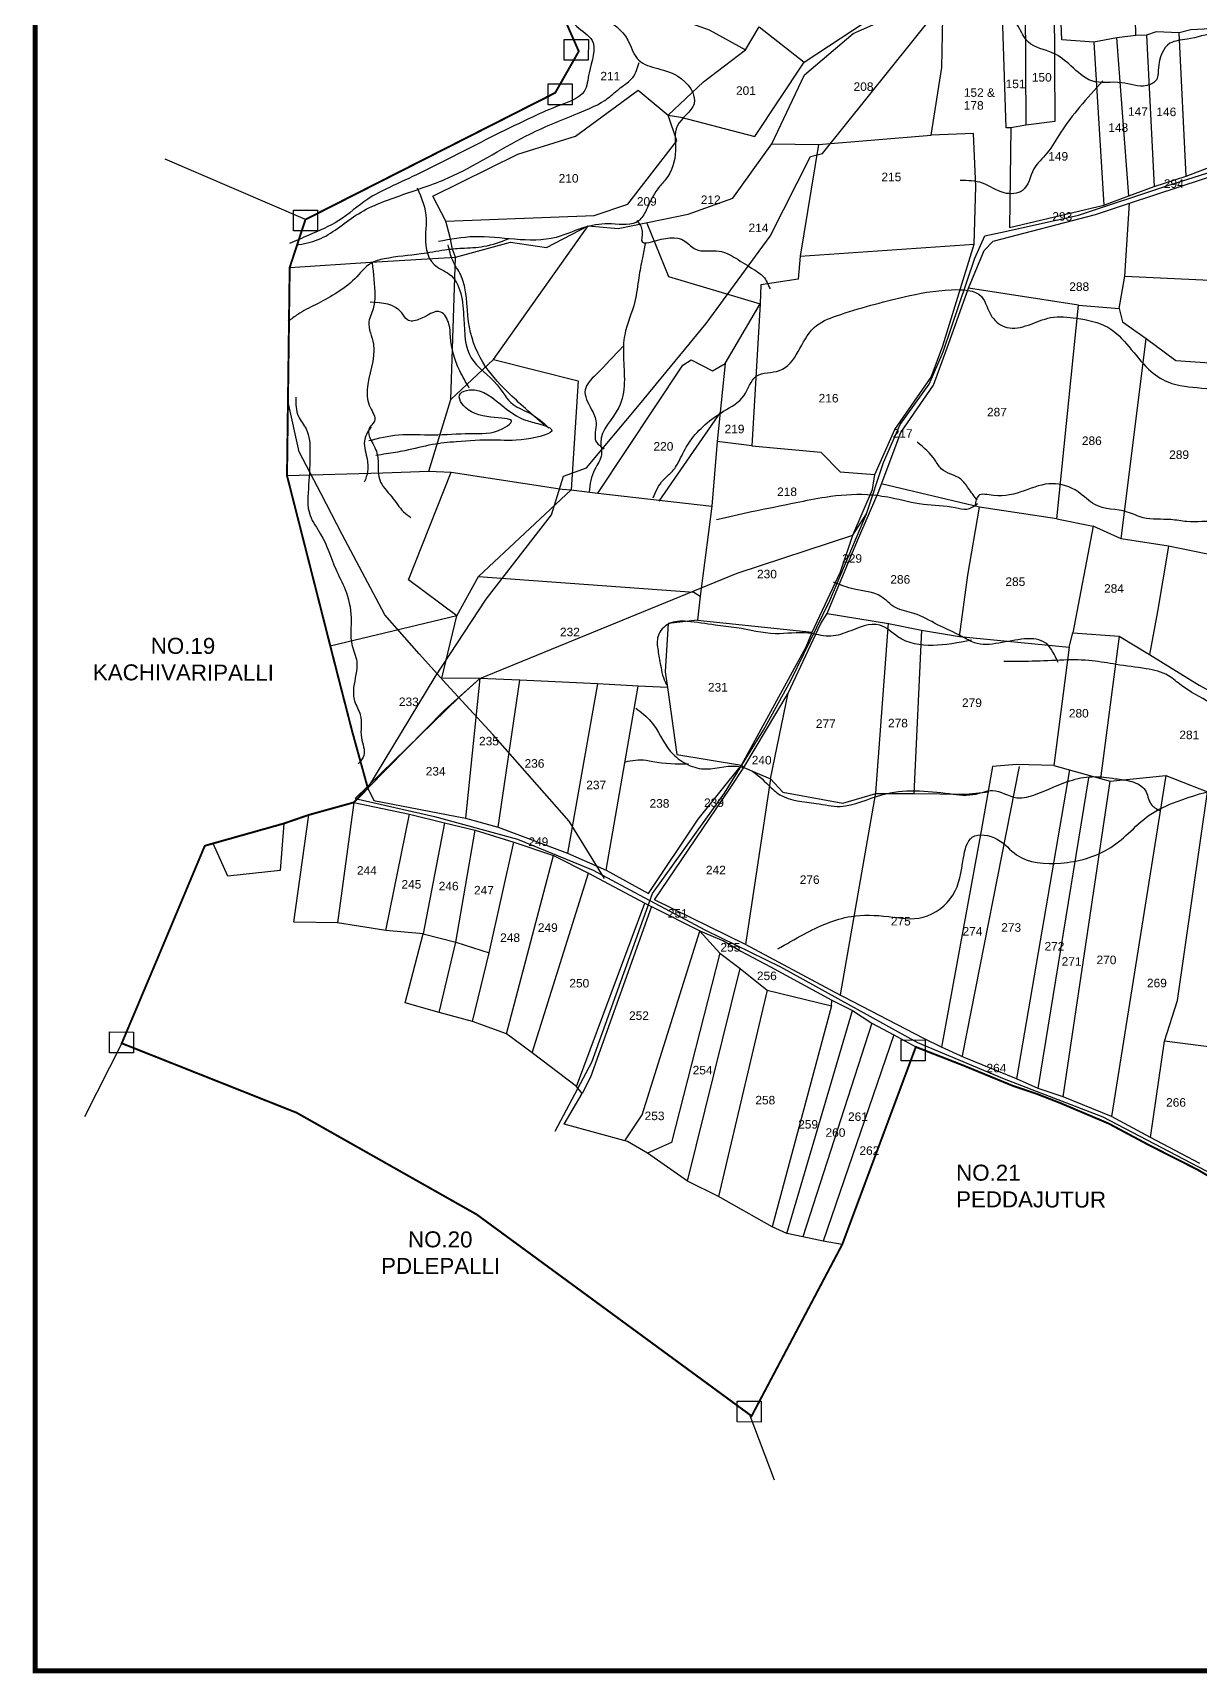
# Model space of a CAD drawing. Header units: inches. Extents: x 203305 to 209081, y 1595524 to 1601295.
# Drawn here: x 203305 to 205083, y 1595524 to 1598024 of the extents above; entities that cross this region are included whole.
import ezdxf

# ---------------------------------------------------------------- set-up
doc = ezdxf.new("R2010")
doc.units = ezdxf.units.IN
doc.header["$LTSCALE"] = 15
doc.header["$MEASUREMENT"] = 0
for name, color, linetype in [('BOUNDRY STONES', 240, 'Continuous'), ('PLOTS', 7, 'Continuous'), ('PLOTS NO', 7, 'Continuous'), ('ROADS', 1, 'Continuous'), ('STREAMS', 4, 'Continuous'), ('TEXT', 1, 'Continuous'), ('VILLAGE BOUNDRY', 5, 'Continuous')]:
    doc.layers.add(name, color=color, linetype=linetype)
doc.styles.get("Standard").update_dxf_attribs({"font": 'arial.ttf'})

msp = doc.modelspace()

# ---------------------------------------------------------------- linework, layer by layer
at = {"color": 5, "const_width": 7.28}
msp.add_lwpolyline([(203308.2, 1600797.1), (209077.4, 1600797.1), (209077.4, 1595528), (203308.2, 1595528)], close=True, dxfattribs=at)
at = {"layer": 'BOUNDRY STONES'}
for points in [[(204115, 1598014.1), (204151.7, 1598014), (204151.6, 1597982.4), (204114.9, 1597982.5)], [(204090.6, 1597946.2), (204127.2, 1597946.2), (204127.2, 1597914.6), (204090.5, 1597914.6)], [(203702.2, 1597754.1), (203738.9, 1597754), (203738.8, 1597722.4), (203702.2, 1597722.5)], [(203421.4, 1596501.5), (203458, 1596501.4), (203457.9, 1596469.8), (203421.3, 1596469.9)], [(204628.6, 1596489.3), (204665.3, 1596489.2), (204665.2, 1596457.6), (204628.5, 1596457.7)], [(204378.8, 1595938.8), (204415.4, 1595938.7), (204415.4, 1595907.1), (204378.7, 1595907.2)]]:
    msp.add_lwpolyline(points, close=True, dxfattribs=at)
at = {"layer": 'PLOTS'}
for points in [[(204412, 1598033.3), (204480.6, 1597979.7), (204592.1, 1598052.8), (204660.4, 1598052.7), (204678.2, 1598077.9), (204703.5, 1598077.8), (204714.4, 1598140.2), (204791.1, 1598234.2), (204692.8, 1598221.1), (204711.9, 1598265.6), (204754.1, 1598272.5), (204837.9, 1598278.6), (204838.2, 1598261.9), (204851.6, 1598261.5), (204870.2, 1598287), (204947.4, 1598294.7), (204963.4, 1598298.4), (205061.7, 1598298.5), (205079.6, 1598362.6), (205076.7, 1598392.6), (204965.9, 1598393.3), (204970.2, 1598479.1)], [(204793.9, 1597727.3), (204937.7, 1597761.3), (204975.8, 1597775.7), (205014.4, 1597790), (205063.2, 1597805.5), (205176.7, 1597848.7), (205202.6, 1597861.5), (205190.1, 1598019), (205187.5, 1598032), (205152.4, 1598032.6), (205070.3, 1598028.5), (205052.4, 1598024.2), (205017.4, 1598025.9), (205002.8, 1598020.5), (204986.6, 1598020), (204957.4, 1598016.3), (204922.3, 1598009.9), (204873.7, 1598013.3), (204867.4, 1598165.8)], [(204986.6, 1598020), (204983.5, 1598169.2), (205001.1, 1598169.2)], [(204214.8, 1598091), (204279, 1598049.2), (204335.8, 1598028.7), (204391.3, 1597998.2)], [(204796, 1597879.2), (204789, 1597879.5), (204782.8, 1598065.9)], [(204861.8, 1598068.2), (204863, 1597889.2), (204818.9, 1597883.3), (204796, 1597879.2), (204793.9, 1597727.3)], [(204817.6, 1598066.6), (204818.9, 1597883.3)], [(203949.2, 1597682.5), (204032.8, 1597705.4), (204087.8, 1597697), (204151.5, 1597730), (204197.1, 1597725.8), (204304, 1597747.7), (204371.9, 1597772.1), (204431.5, 1597855.1), (204481.3, 1597960.4), (204555.6, 1598022.9), (204598.1, 1598041.9), (204647.2, 1598046.9), (204692, 1598047.4)], [(204243.3, 1596712.5), (204318.9, 1596825.9), (204385.2, 1596908.2), (204483.6, 1597088.5), (204493.2, 1597110.7), (204535.9, 1597202.8), (204555, 1597258.8), (204584.8, 1597328), (204588.6, 1597351.3), (204618.9, 1597419.9), (204674.2, 1597499.2), (204692.1, 1597547.3), (204739.8, 1597701.9), (204742.3, 1597790.2), (204739.1, 1597870.8), (204674.5, 1597868.4), (204690.9, 1597971.1), (204692, 1598047.4)], [(203696.3, 1597666.5), (203820.1, 1597674.8), (203949.2, 1597682.5), (203944.7, 1597694.5), (203941.2, 1597712.5), (203934.3, 1597737), (203914.4, 1597775.5), (204044.3, 1597839.3), (204132.2, 1597866.7), (204227.8, 1597936.7), (204273.4, 1597898.5), (204327.4, 1597949.7), (204391.3, 1597998.2), (204412, 1598033.3)], [(204975.8, 1597775.7), (204957.4, 1598016.3)], [(205002.8, 1598020.5), (205014.4, 1597790)], [(205063.2, 1597805.5), (205052.4, 1598024.2)], [(204922.3, 1598009.9), (204937.7, 1597761.3)], [(204405.4, 1597866.1), (204480.6, 1597979.7)], [(203934.3, 1597737), (204160.7, 1597745.6), (204211.7, 1597762.9), (204286.7, 1597859.7), (204273.4, 1597898.5)], [(204273.4, 1597898.5), (204292.9, 1597895.8), (204405.4, 1597866.1)], [(204431.5, 1597855.1), (204502.6, 1597854), (204674.5, 1597868.4)], [(204502.6, 1597854), (204474.6, 1597683.9), (204739.8, 1597701.9)], [(205084, 1596301.3), (205008.6, 1596340.7), (204949.4, 1596372.7), (204875.6, 1596402.8), (204837.4, 1596415.3), (204804.5, 1596430.1), (204724.6, 1596462.6), (204690, 1596478.6), (204663.4, 1596491.6), (204528.1, 1596561.7), (204391.2, 1596634.7), (204252.7, 1596703.1), (204367.9, 1596873.2), (204388.6, 1596904.6), (204456.6, 1597017.8), (204506.3, 1597124.2), (204515.6, 1597139.3), (204562, 1597250.3), (204593.6, 1597322.9), (204628, 1597415.1), (204677.7, 1597487.3), (204699, 1597544.1), (204731.1, 1597634.9), (204755.2, 1597692.4), (204768.7, 1597706.8), (204925.2, 1597747.4), (204976.6, 1597764.8), (205201.1, 1597838.1)], [(204898.9, 1597608.9), (204960.8, 1597603.9), (204969.5, 1597653.2), (204976.6, 1597764.8)], [(204007.3, 1597526.2), (204151.5, 1597730)], [(204240.7, 1597734.1), (204274.1, 1597653), (204413.5, 1597611.3)], [(203908.5, 1597356), (203941.8, 1597465.6), (203949.2, 1597682.5)], [(204474.6, 1597683.9), (204471.5, 1597649), (204414.6, 1597640.2), (204413.5, 1597611.3), (204401.2, 1597394.8), (204506.2, 1597385.2), (204535.5, 1597355.3), (204588.6, 1597351.3)], [(204969.5, 1597653.2), (205196.7, 1597642.6)], [(204866, 1597283.6), (204898.9, 1597608.9), (204731.1, 1597634.9)], [(204166.3, 1597322.8), (204295.7, 1597517.6), (204308.6, 1597525.9), (204340.8, 1597509.3), (204360.4, 1597520.5), (204413.5, 1597611.3)], [(204960.8, 1597603.9), (204966.3, 1597583.9), (205002, 1597558.4), (205047.5, 1597524.9), (205143.4, 1597518), (205209, 1597515.3)], [(204964.3, 1597252.9), (205002, 1597558.4)], [(203941.8, 1597465.6), (204007.3, 1597526.2)], [(204007.3, 1597526.2), (204136.4, 1597493.9), (204125.3, 1597327.7)], [(204360.4, 1597520.5), (204348.3, 1597401.6)], [(204259.9, 1597310.2), (204354.2, 1597447.2)], [(204401.2, 1597394.8), (204348.3, 1597401.6), (204340.2, 1597302.9), (204335.4, 1597267.2), (204322.2, 1597165.7), (204318.2, 1597128.9), (204273.5, 1597123.9), (204268.6, 1597050.6), (204272.5, 1597026.3), (204286.7, 1596924.5), (204385.2, 1596908.2), (204388.6, 1596904.6), (204429.4, 1596887.1), (204456.6, 1597017.8)], [(203692.2, 1597349.4), (203838.1, 1597353.7), (203908.5, 1597356), (203942.7, 1597354.5), (204111.6, 1597328.8), (204125.3, 1597327.7), (204166.3, 1597322.8), (204340.2, 1597302.9)], [(204272.5, 1597026.3), (204227.7, 1597028.7), (204165.7, 1597032), (204047.1, 1597037.8), (203986.3, 1597040), (203928.4, 1597040.5), (203951.3, 1597135.9), (203877.6, 1597190.7), (203942.7, 1597354.5)], [(203951.3, 1597135.9), (203984.2, 1597195.6), (204125.3, 1597327.7)], [(204866, 1597283.6), (204748, 1597301.4), (204598.2, 1597337)], [(204717.6, 1597104), (204730.3, 1597197.6), (204748, 1597301.4)], [(204866, 1597283.6), (204921.4, 1597272.5), (204890.5, 1597109.8)], [(205133, 1597222.2), (205036.5, 1597241.8), (204964.3, 1597252.9), (204921.4, 1597272.5)], [(205036.5, 1597241.8), (205019.5, 1597142.4), (205007.4, 1597076.6)], [(203984.2, 1597195.6), (204312.7, 1597171.7), (204322.2, 1597165.7)], [(203951.3, 1597135.9), (203757.8, 1597089.7)], [(204318.2, 1597128.9), (204493.2, 1597110.7)], [(204515.6, 1597139.3), (204609.3, 1597123.8), (204659.8, 1597113.9), (204717.6, 1597104), (204884.7, 1597088.1), (204890.5, 1597109.8), (204960.9, 1597104.5), (205007.4, 1597076.6), (205082.9, 1597029.8), (205174.1, 1596980.1), (205244.8, 1596978.5)], [(204608.9, 1597124.5), (204589.6, 1596866.1), (204535.8, 1596558)], [(204659.8, 1597113.9), (204648.1, 1596864.8)], [(204960.9, 1597104.5), (204932.5, 1596887.8)], [(204884.7, 1597088.1), (204861.6, 1596907.6), (204804.5, 1596909.2), (204768.1, 1596906.1), (204750.4, 1596808.2), (204690, 1596478.6)], [(203986.3, 1597040), (203932.2, 1596991.7), (203815.4, 1596873.2)], [(203986.3, 1597040), (203964.4, 1596827.6)], [(204014.2, 1596813.7), (204047.1, 1597037.8)], [(204165.7, 1597032), (204120, 1596773.8)], [(204178.9, 1596748.2), (204227.7, 1597028.7)], [(204808.5, 1596906.2), (204721.8, 1596465.4)], [(204885.5, 1596900.8), (204804.5, 1596430.1)], [(204861.6, 1596907.6), (204932.5, 1596887.8), (204947.4, 1596883.7), (205032.1, 1596892.5), (205095.5, 1596867.5), (205185, 1596864), (205249.9, 1596845.6)], [(205032.1, 1596892.5), (204949.4, 1596372.7)], [(203815.4, 1596873.2), (203824.5, 1596854.5), (203964.4, 1596827.6), (204014.2, 1596813.7), (204120, 1596773.8), (204178.9, 1596748.2), (204243.3, 1596712.5)], [(204429.4, 1596887.1), (204391.2, 1596634.7)], [(204429.4, 1596887.1), (204448.3, 1596867.1), (204539.6, 1596850.2), (204590.1, 1596864.9), (204648.1, 1596864.8), (204727.4, 1596863.8), (204762.3, 1596867.4)], [(204837.4, 1596415.3), (204914.8, 1596888.7)], [(204875.6, 1596402.8), (204947.4, 1596883.7)], [(205008.6, 1596340.7), (205030.2, 1596487.3), (205050.2, 1596549.3), (205095.5, 1596867.5)], [(203793.9, 1596851.3), (203769.1, 1596667.8)], [(203793.9, 1596851.3), (203879.1, 1596833.4), (203932.5, 1596820.1), (203979.1, 1596809.1), (204038, 1596790.8), (204098.4, 1596770.4), (204152.1, 1596743.5), (204238, 1596697.7), (204247.9, 1596692.7), (204154.8, 1596432.6), (204142.3, 1596407.8)], [(203687.3, 1596819.2), (203681.9, 1596747.5), (203601.9, 1596738.9), (203579.7, 1596788.8)], [(204538.8, 1596177.7), (204509.8, 1596182.6), (204478.7, 1596189.5), (204454.4, 1596194.5), (204432, 1596204.4), (204349.9, 1596250.8), (204302.8, 1596274), (204242.1, 1596317), (204211.3, 1596334.4), (204115, 1596360.8), (204142.3, 1596407.8), (204133.6, 1596418.6), (204066.2, 1596469.8), (204026.9, 1596498.7), (203975.1, 1596517.7), (203924.1, 1596531), (203872.4, 1596545.9), (203899.8, 1596651.1), (203843.1, 1596656.1), (203769.1, 1596667.8), (203702.5, 1596668.8), (203725.3, 1596832.3)], [(203843.1, 1596656.1), (203879.1, 1596833.4)], [(203932.5, 1596820.1), (203899.8, 1596651.1)], [(203924.1, 1596531), (203949.8, 1596638.4), (203979.1, 1596809.1)], [(203975.1, 1596517.7), (204000.5, 1596621.9), (204038, 1596790.8)], [(204026.9, 1596498.7), (204098.4, 1596770.4)], [(204066.2, 1596469.8), (204152.1, 1596743.5)], [(204133.6, 1596418.6), (204238, 1596697.7)], [(204247.9, 1596692.7), (204322.7, 1596655.4), (204358, 1596640.4), (204384, 1596624.5), (204429.3, 1596600.9), (204523.1, 1596549.9), (204554.6, 1596534.4), (204583.9, 1596514.8), (204617.4, 1596497.2), (204651, 1596478.7)], [(203899.8, 1596651.1), (203949.8, 1596638.4), (204000.5, 1596621.9)], [(204207.5, 1596335.4), (204233.6, 1596375.4), (204321.8, 1596655.3), (204352.3, 1596621.7), (204383, 1596598.3), (204424.3, 1596565.2), (204522.5, 1596541.6), (204523.1, 1596549.9)], [(204352.3, 1596621.7), (204278.3, 1596333), (204242.1, 1596317)], [(204302.8, 1596274), (204383, 1596598.3)], [(204424.3, 1596565.2), (204349.9, 1596250.8)], [(204522.5, 1596541.6), (204432, 1596204.4)], [(204454.4, 1596194.5), (204554.6, 1596534.4)], [(204583.9, 1596514.8), (204478.7, 1596189.5)], [(204617.4, 1596497.2), (204509.8, 1596182.6)], [(205105.3, 1596477.8), (205030.2, 1596487.3)]]:
    msp.add_lwpolyline(points, dxfattribs=at)
at = {"layer": 'ROADS'}
for points in [[(203815.4, 1596873.2), (203917.9, 1597042.7), (203995.9, 1597161.2), (204095.7, 1597289.8), (204113.7, 1597348.7), (204148.9, 1597361.4), (204229.9, 1597457.7), (204331.1, 1597581.4), (204428.7, 1597714.3), (204490.2, 1597835.8), (204508.9, 1597840.3), (204680, 1598053.8), (204711.1, 1598077.6), (204763.8, 1598183.6), (204853, 1598252.4), (204900.4, 1598333.2), (204905.6, 1598445.3), (204902.7, 1598491)], [(204100.9, 1596350.2), (204156.9, 1596455.3), (204205.6, 1596591.3), (204249.7, 1596712.5), (204359.1, 1596865.5), (204418.7, 1596961.3), (204460.5, 1597037.1), (204520.1, 1597159.3), (204576, 1597291.4), (204601.6, 1597369.5), (204627, 1597427.3), (204671.4, 1597488.9), (204692.8, 1597538.1), (204740.9, 1597681), (204756.2, 1597714.6), (204787.2, 1597721.6), (204899.1, 1597746.5), (205033.7, 1597790.8), (205208.5, 1597846.6)], [(204176.1, 1596735.2), (204122.3, 1596822.9), (204005.9, 1596954.8), (203935.3, 1597031.4), (203893.9, 1597077.6), (203841.3, 1597137.1), (203776.3, 1597259.8), (203744.2, 1597321.6), (203710.8, 1597385.5), (203693.8, 1597461.5)], [(203796.2, 1596857.1), (203954, 1597011.1), (203986.3, 1597040), (204171.2, 1597115.8), (204378.4, 1597200.5), (204555, 1597258.8), (204576, 1597291.4)], [(203796.2, 1596857.1), (203917, 1596830.1), (204043.9, 1596795.6), (204159, 1596748.1), (204237, 1596706.7), (204330.5, 1596656.6), (204444.7, 1596600.7), (204653.8, 1596485.7), (204785.7, 1596430.2), (204936.4, 1596372.2), (205137.4, 1596267.1), (205214.3, 1596222.4), (205234.6, 1596197.7)]]:
    msp.add_lwpolyline(points, dxfattribs=at)
at = {"layer": 'STREAMS'}
for points in [[(206158.6, 1599218.8), (206198.7, 1599250.6), (206262.5, 1599269.2), (206315.7, 1599290.9), (206362.1, 1599333.3), (206374.1, 1599358.3), (206373.6, 1599398.9), (206330.4, 1599404), (206272.8, 1599391.7), (206184.6, 1599368.8), (206093.2, 1599357.1), (205917.6, 1599298.7), (205858.2, 1599288.2), (205761.9, 1599289.7), (205684.3, 1599261.8), (205588.5, 1599243.2), (205507.2, 1599231.6), (205414.5, 1599188), (205381.6, 1599146.7), (205345.2, 1599098.1), (205271.9, 1599062), (205203.7, 1599049), (205168.6, 1599048.5), (205114.2, 1599040.5), (205050.2, 1599060), (205001.4, 1599058.8), (204927.5, 1599025.9), (204860.5, 1598984.8), (204817.2, 1598939.3), (204802.2, 1598911.2), (204752.6, 1598856.9), (204638.4, 1598777.5), (204595.8, 1598725.1), (204548.1, 1598695.2), (204505.5, 1598643.4), (204491.6, 1598609.1), (204467.8, 1598574.7), (204455.2, 1598549.2), (204422, 1598506.1), (204392.5, 1598479.9), (204333.4, 1598426.6), (204299.6, 1598409.2), (204259.5, 1598399.3), (204224.5, 1598380.6), (204200.7, 1598383.2), (204153.1, 1598357), (204086.8, 1598340.3), (204053.5, 1598306.7), (204054, 1598257.3), (204056.5, 1598225.4), (204069.5, 1598206.6), (204087, 1598179.7), (204101.9, 1598157.2), (204139.3, 1598065.9), (204172.4, 1598047.7), (204211.7, 1598013.2), (204226, 1597985.1), (204287.9, 1597958.1), (204312.8, 1597916.1), (204287.1, 1597881.8), (204284.5, 1597844.9), (204269.4, 1597800.6), (204257.4, 1597786.2), (204239.8, 1597753.8), (204228.5, 1597737.8), (204187.2, 1597732.9), (204149, 1597728.6), (204102.7, 1597712.5), (204039.5, 1597709.5), (203977.6, 1597713.4), (203923.2, 1597706.1)], [(203993, 1598324.3), (204022.8, 1598277.5), (204039.3, 1598242.7), (204056, 1598209.4), (204086.5, 1598143.5), (204105.4, 1598106.3), (204134.1, 1598033.9), (204157.3, 1598012.6), (204152.9, 1597963.2), (204145.2, 1597935), (204108.9, 1597914), (204066.3, 1597895.8), (204009.3, 1597868.1), (203895.5, 1597810.8), (203848.4, 1597788.5), (203815.2, 1597770.7), (203771.2, 1597738.1), (203725.4, 1597715.8), (203695.8, 1597702.9)], [(205333.4, 1598011.9), (205277.7, 1598026.7), (205215.4, 1598033.5), (205173.5, 1598017.6), (205108, 1598023.1), (205064.8, 1598014.3), (205038.5, 1598008.2), (205021, 1597970.4), (205016.5, 1597950.8), (205003.1, 1597943.7), (204964.8, 1597948.2), (204919.2, 1597951), (204887.6, 1597973.8), (204860.1, 1597993.4), (204822.7, 1598010), (204807.1, 1598034.1), (204789.4, 1598057.3), (204764.5, 1598076.5)], [(203706.1, 1597700.7), (203739.8, 1597709.1), (203797.2, 1597746.1), (203864.1, 1597776), (203938.1, 1597803.1), (204056.7, 1597867.1), (204135.3, 1597901.4), (204181.9, 1597925), (204200.3, 1597940.2), (204219.6, 1597956.3), (204229.1, 1597979.1)], [(204936.1, 1597950.9), (204900.8, 1597910.9), (204872.2, 1597872.7), (204850.8, 1597840.7), (204831.1, 1597816.7), (204813.7, 1597783.8), (204785.6, 1597780.3), (204752.7, 1597795.1), (204718.4, 1597799.2)], [(203890.6, 1597787.8), (203904.5, 1597740.9), (203903.5, 1597720.6), (203916.5, 1597671), (203939.5, 1597656.5), (203961.8, 1597588.4), (203973, 1597528.8), (204012.6, 1597487.7), (204036.9, 1597457.9), (204063.9, 1597443.8), (204091.3, 1597422.1)], [(204225.6, 1597738), (204233.7, 1597721.3), (204234.1, 1597705), (204248.1, 1597705.9), (204298.8, 1597706.7), (204315, 1597694.4), (204351.1, 1597691.6), (204376.4, 1597680.7), (204404, 1597663.5), (204418.4, 1597652.6), (204428.7, 1597634.1)], [(204029.4, 1597709.7), (203992.4, 1597698.3), (203958.8, 1597695.5), (203932.6, 1597693), (203896.8, 1597687.2), (203840.4, 1597679.7), (203820, 1597672.8), (203795.7, 1597649.4), (203765.5, 1597626.4), (203735.7, 1597609.9), (203708.6, 1597595.1), (203694.2, 1597584.4)], [(204084.1, 1597426.6), (204028.3, 1597477.3), (203990.6, 1597522.4), (203969.1, 1597583.8), (203957, 1597655.2), (203944.9, 1597677.3), (203937.8, 1597701.2)], [(204238.6, 1597703.2), (204234.1, 1597681.1), (204228.6, 1597651.3), (204222.6, 1597614.7), (204207.1, 1597563.7), (204205.2, 1597530.8), (204198.2, 1597453.3), (204170.5, 1597399.6), (204171.9, 1597381.6), (204161.4, 1597359), (204152.7, 1597324.3)], [(203821.9, 1597674.1), (203826, 1597623.3), (203824.3, 1597606.2), (203817.2, 1597583.9), (203823.9, 1597549.8), (203814.4, 1597480), (203819.1, 1597453.5), (203825.6, 1597432.4), (203816.8, 1597419.7), (203819.9, 1597404.2), (203830.2, 1597380.5), (203833.5, 1597343.2), (203852, 1597317), (203869.9, 1597294.4), (203881.2, 1597285.4)], [(204250.3, 1597315.4), (204265.7, 1597342.7), (204281.7, 1597358.3), (204292.3, 1597376.3), (204306.9, 1597402.1), (204358, 1597447.4), (204388.9, 1597471), (204407.8, 1597500.8), (204443.1, 1597509.5), (204495.8, 1597575), (204530.3, 1597592.9), (204582.5, 1597609), (204633, 1597621.7), (204705.4, 1597632.6), (204750.9, 1597622.3), (204767.1, 1597591.5), (204789.8, 1597575.2), (204856.5, 1597590.1), (204896.1, 1597589.2), (204943.6, 1597575.4), (205006, 1597511.6), (205035.3, 1597492.1), (205086.5, 1597482.9), (205154.3, 1597472.2), (205207.3, 1597442.7), (205214.4, 1597406.7), (205227.2, 1597392.1), (205237.7, 1597373.9), (205302.1, 1597364.9), (205355.9, 1597368.5), (205404.4, 1597401.7), (205437.8, 1597425.2), (205499.7, 1597450.4), (205506.3, 1597437.6), (205493.7, 1597408.3), (205466.8, 1597385.8), (205451.7, 1597375.9), (205491.7, 1597407.7), (205506.5, 1597430.7), (205524.5, 1597437), (205547.5, 1597422.1), (205558.3, 1597401.6)], [(203970.1, 1597482.8), (203955.7, 1597509), (203941.4, 1597560.9), (203939.2, 1597580.2), (203926.7, 1597598.7), (203892.8, 1597587.1), (203875.7, 1597586.7), (203867.1, 1597597.5), (203818.9, 1597613.9)], [(204204.4, 1597546.3), (204163.1, 1597503.1), (204146.8, 1597480.1), (204156.2, 1597450.7), (204163.4, 1597429.9), (204163.3, 1597401.9), (204175.9, 1597390.2)], [(203705.6, 1597468.8), (203709.7, 1597439.7), (203721.2, 1597420.7), (203727.2, 1597384.2), (203725.2, 1597335.2), (203727.4, 1597288.5), (203743.5, 1597260.3), (203766.5, 1597206.9), (203780.8, 1597175.9), (203789.9, 1597132.9), (203791.2, 1597091.8), (203798.5, 1597065.9), (203793.8, 1597026.3), (203795.2, 1597006), (203803.9, 1596984.7), (203805.7, 1596949.6), (203809.3, 1596922.8), (203800.9, 1596910.3)], [(203817, 1597402.7), (203862.1, 1597411.6), (203915.3, 1597411.5), (203970.8, 1597413.6), (204021.3, 1597421.1), (204033.5, 1597429.7), (203968.6, 1597449.7), (203956.5, 1597474.5), (203970.1, 1597479.9), (204023.2, 1597453.6), (204053.4, 1597435), (204074.6, 1597428.7), (204095.7, 1597419.6), (204056.9, 1597404.8), (204006.4, 1597403.6), (203950.5, 1597401), (203913.9, 1597396.6), (203872, 1597387.3), (203843.6, 1597382.4), (203827.8, 1597380.2)], [(203820.7, 1597423.9), (203810.7, 1597405), (203813.8, 1597377), (203815.1, 1597355.9), (203810.1, 1597339.6)], [(204744.4, 1597312.2), (204731.2, 1597330), (204719.5, 1597344), (204689.8, 1597359.8), (204680.4, 1597373), (204653, 1597400.3)], [(205246.3, 1597368.9), (205213, 1597355.6), (205199.7, 1597335.1), (205190, 1597309.2), (205170.4, 1597280.4), (205110.9, 1597279.1), (205064.2, 1597279.4), (205039.9, 1597282.3), (204997.7, 1597285.3), (204973.5, 1597293.9), (204923.8, 1597305.2), (204898.3, 1597324.7), (204859.2, 1597337.1), (204769.3, 1597319), (204746.4, 1597318.8), (204741.5, 1597303.7)], [(204347.3, 1597282.6), (204400.6, 1597294.5), (204468.8, 1597308.4), (204513.5, 1597316.8), (204576.8, 1597320.6), (204612.9, 1597316), (204662.5, 1597305.9), (204711.2, 1597300.7), (204728.7, 1597298.2), (204744.8, 1597306.7)], [(204867.9, 1597064.5), (204849.1, 1597093.9), (204777.7, 1597094.1), (204740.3, 1597094.7), (204721.4, 1597104.2), (204684.1, 1597122.2), (204648.2, 1597139.3), (204619.8, 1597148.3), (204597.9, 1597165.3), (204557, 1597176.4), (204525.7, 1597186.9)], [(204735.9, 1597098.7), (204623.7, 1597103.9), (204596.3, 1597121.4), (204546.9, 1597111.1), (204518, 1597104.7), (204487.6, 1597109.3), (204436.7, 1597108.4), (204377.7, 1597117.5), (204345.3, 1597121.6), (204301.9, 1597127.2), (204274.5, 1597123.7), (204258, 1597104.8), (204257.9, 1597082.9), (204261.9, 1597060.5), (204264.8, 1597045.5), (204270.8, 1597030.6)], [(205517.6, 1596885.7), (205457.8, 1596914.3), (205369.6, 1596932.9), (205334.2, 1596932), (205275.3, 1596917.2), (205229, 1596934.3), (205175.7, 1596951.4), (205099.4, 1597003), (205056.1, 1597029.5), (205036.1, 1597044.5), (205002.3, 1597055.1), (204956.4, 1597061.6), (204920, 1597067.2), (204876.6, 1597068.3), (204828.3, 1597066.4), (204785.4, 1597066.1)], [(204224.3, 1596995.1), (204247.2, 1596974.6), (204276.5, 1596929.7), (204297.4, 1596912.2), (204324.3, 1596902.7), (204378.7, 1596906.5), (204398.6, 1596900.5), (204426.5, 1596877.5), (204443.9, 1596863), (204499.2, 1596849.9), (204535.6, 1596845.3), (204599.1, 1596863), (204702.4, 1596864.7), (204743.2, 1596864.1), (204767.7, 1596869.6), (204805.1, 1596858.5), (204834.5, 1596863.9), (204885.9, 1596884.2), (204919.8, 1596890.6), (204955.2, 1596887.5), (204980.6, 1596883), (205000.6, 1596870), (205009.5, 1596849), (205023.4, 1596838.5)], [(204304.4, 1596909.6), (204250, 1596913.2), (204239.6, 1596915.2), (204207.6, 1596912.8)], [(204440.5, 1596628), (204479.9, 1596650.3), (204552.3, 1596677.6), (204609.1, 1596677.4), (204662, 1596676.3), (204707.5, 1596710.1), (204723.6, 1596766.8), (204737.1, 1596798.2), (204775.5, 1596795.1), (204804.4, 1596771.6), (204872.1, 1596759), (204911.1, 1596765.9), (204944, 1596780.2), (204975, 1596804.1), (205007, 1596831.9), (205049.6, 1596852.9), (205118, 1596873.2), (205173.3, 1596880), (205285.9, 1596846.8), (205330.3, 1596838.3), (205384.7, 1596857.6), (205430.6, 1596873.4), (205458.8, 1596869.4), (205498.8, 1596882.7), (205538.7, 1596892.1), (205577.6, 1596880.6), (205591, 1596872.5)]]:
    msp.add_spline(points, degree=3, dxfattribs=at)
at = {"layer": 'VILLAGE BOUNDRY', "const_width": 3}
msp.add_lwpolyline([(205201.3, 1596221.2), (205080, 1596292), (205006, 1596329.4), (204945, 1596362), (204871.3, 1596393.2), (204835.4, 1596407.2), (204799.6, 1596419.2), (204722.9, 1596450.7), (204651, 1596478.7), (204538.8, 1596177.7), (204400.6, 1595916.2), (203981.6, 1596223.3), (203707, 1596378.4), (203440.2, 1596484.3), (203493.5, 1596610.5), (203566.9, 1596785.3), (203687.3, 1596819.2), (203725.3, 1596832.3), (203793.9, 1596851.3), (203815.4, 1596873.2), (203791.7, 1596959.1), (203768.8, 1597048.2), (203692.2, 1597349.4), (203696.3, 1597666.5), (203720.3, 1597739.6), (204101.1, 1597932.7), (204137.1, 1597996), (204065.3, 1598158.7)], dxfattribs=at)
at = {"layer": 'VILLAGE BOUNDRY'}
for points in [[(203720.3, 1597739.6), (203506.6, 1597831.7)], [(203440.2, 1596484.3), (203383.3, 1596372.1)], [(204397.8, 1595917.3), (204434.9, 1595818.8)]]:
    msp.add_lwpolyline(points, dxfattribs=at)

# ---------------------------------------------------------------- texts
at = {"layer": 'PLOTS NO'}
for s, p in [('211', (204170, 1597951.7)), ('201', (204376.8, 1597929.7)), ('208', (204556.1, 1597935.7)), ('151', (204787.9, 1597939.9)), ('150', (204827.9, 1597949.9)), ('152 & ', (204724.2, 1597926.7)), ('178', (204724.1, 1597907.1)), ('147', (204974.6, 1597897.8)), ('146', (205017.8, 1597897.3)), ('148', (204944.5, 1597873.3)), ('149', (204852.9, 1597829.5)), ('210', (204106.4, 1597796)), ('215', (204598.5, 1597798.1)), ('294', (205029.2, 1597787.9)), ('209', (204225.6, 1597760.8)), ('212', (204323.1, 1597763.3)), ('293', (204859.1, 1597737.9)), ('214', (204395.9, 1597720.5)), ('288', (204885, 1597630.9)), ('216', (204502.8, 1597460.9)), ('287', (204759.5, 1597439.7)), ('219', (204359.4, 1597414)), ('217', (204615.8, 1597407.2)), ('220', (204251, 1597387.5)), ('286', (204904.2, 1597396.1)), ('289', (205037.3, 1597374.8)), ('218', (204439.5, 1597318.3)), ('229', (204538.7, 1597216.7)), ('230', (204408.9, 1597192.9)), ('286', (204612.1, 1597184.8)), ('285', (204787.6, 1597181.3)), ('284', (204938, 1597170.9)), ('232', (204108.4, 1597104.6)), ('231', (204334, 1597020.4)), ('233', (203862.8, 1596998.2)), ('279', (204721.4, 1596996.8)), ('280', (204884.3, 1596980.8)), ('277', (204498.6, 1596965)), ('278', (204608.6, 1596965.8)), ('235', (203985, 1596938.3)), ('281', (205052.8, 1596947.8)), ('236', (204054.4, 1596904.3)), ('240', (204400.8, 1596909.3)), ('234', (203903.7, 1596892.4)), ('237', (204148.5, 1596871.5)), ('238', (204245, 1596843.4)), ('239', (204328.1, 1596844.4)), ('249', (204060.3, 1596785)), ('244', (203798.8, 1596741.2)), ('242', (204331, 1596741.9)), ('276', (204474, 1596727.2)), ('245', (203866.7, 1596720.1)), ('246', (203923.5, 1596717.4)), ('247', (203977.3, 1596711.1)), ('249', (204074.7, 1596654.1)), ('251', (204272.9, 1596675.8)), ('275', (204612.9, 1596663.9)), ('273', (204781.2, 1596654.3)), ('248', (204017.2, 1596638.8)), ('274', (204722.2, 1596648.5)), ('255', (204353, 1596624.1)), ('272', (204847.2, 1596625.7)), ('271', (204873.4, 1596602.5)), ('270', (204926.5, 1596604.9)), ('256', (204408.7, 1596580.6)), ('250', (204122.7, 1596569.4)), ('269', (205003.4, 1596569.7)), ('252', (204213.7, 1596520)), ('254', (204310.7, 1596436.9)), ('264', (204758.7, 1596440)), ('258', (204406.3, 1596391.2)), ('266', (205032.6, 1596387.7)), ('253', (204237.5, 1596367.2)), ('259', (204471.6, 1596354.3)), ('261', (204547.6, 1596366)), ('260', (204513.3, 1596341.8)), ('262', (204565, 1596314.3))]:
    msp.add_text(s, height=13, rotation=359.8583, dxfattribs=at).set_placement(p)
at = {"layer": 'TEXT', "char_height": 24.357, "attachment_point": 1, "rotation": 359.8583}
for s, insert, width in [('\\pi92.70103;NO.19 \\P\\pi4.55347;KACHIVARIPALLI', (203391.8, 1597102.5), 279.655), ('NO.21 PEDDAJUTUR', (204712.5, 1596299.4), 228.747), ('\\pi43.72903;NO.20 \\P\\pi2.84106;PDLEPALLI', (203833, 1596197.9), 181.578)]:
    msp.add_mtext(s, dxfattribs=dict(at, insert=insert, width=width))

doc.saveas('drawing.dxf')
